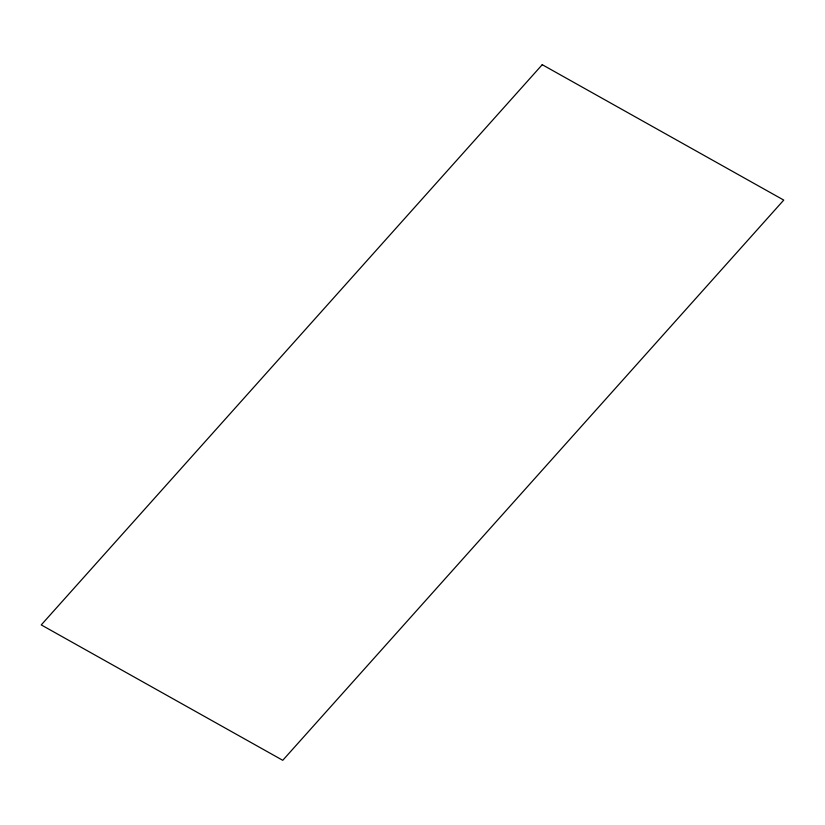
<?xml version="1.0" encoding="UTF-8"?>
<svg xmlns="http://www.w3.org/2000/svg" width="825" height="825" viewBox="0 0 825 825"><rect width="100%" height="100%" fill="white"/><g stroke="black" fill="none" stroke-linecap="round" stroke-linejoin="round"><path stroke-width="1.24" d="M542.242 64.69L41.25 624.907L282.758 760.31L783.75 200.093L542.242 64.69"/></g></svg>
